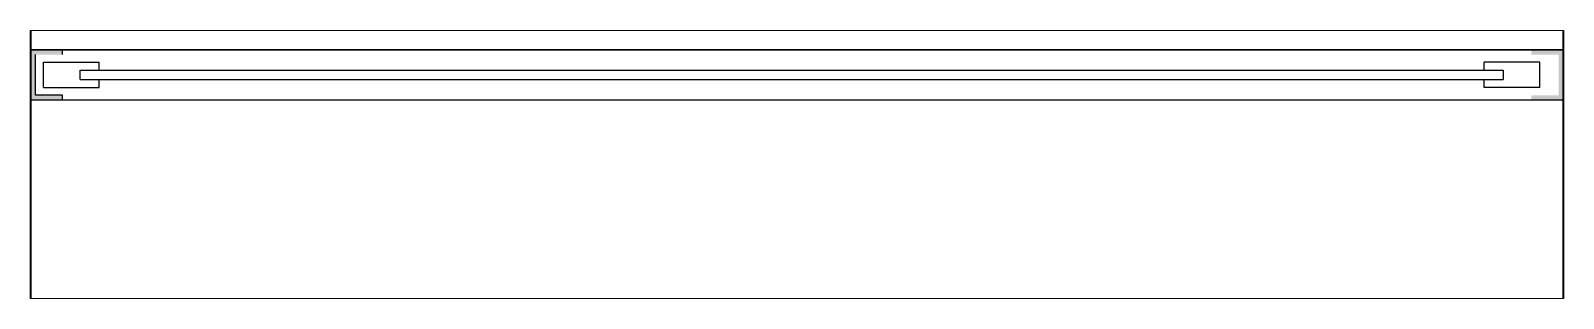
# Model space of a CAD drawing. Header units: metres. Extents: x 43.073 to 43.873, y -91.434 to -91.294.
import ezdxf

# ---------------------------------------------------------------- set-up
doc = ezdxf.new("R2010")
doc.units = ezdxf.units.M
doc.header["$LTSCALE"] = 5
doc.header["$MEASUREMENT"] = 0
for name, color, linetype, lineweight in [('A-FLOR-PATT', 8, 'Continuous', 18), ('A-FURN', 8, 'Continuous', 18), ('A-GLAZ-FULL', 4, 'Continuous', 25), ('A-WALL-FULL', 7, 'Continuous', 35)]:
    doc.layers.add(name, color=color, linetype=linetype, lineweight=lineweight)

msp = doc.modelspace()

# ---------------------------------------------------------------- hatches: boundary and pattern name
at = {"layer": 'A-FLOR-PATT'}
for points in [[(43.09007, -91.33031), (43.09007, -91.32781), (43.0759, -91.32781), (43.0759, -91.30656), (43.09007, -91.30656), (43.09007, -91.30406), (43.0734, -91.30406), (43.0734, -91.33031)], [(43.85674, -91.33031), (43.85674, -91.32781), (43.8709, -91.32781), (43.8709, -91.30656), (43.85674, -91.30656), (43.85674, -91.30406), (43.8734, -91.30406), (43.8734, -91.33031)]]:
    msp.add_hatch(color=256, dxfattribs=at).paths.add_polyline_path(points)

# ---------------------------------------------------------------- linework, layer by layer
at = {"layer": 'A-FURN'}
for p, q in [((43.0734, -91.29406), (43.8734, -91.29406)), ((43.8734, -91.43406), (43.0734, -91.43406))]:
    msp.add_line(p, q, dxfattribs=at)
at = {"layer": 'A-GLAZ-FULL'}
for p, q in [((43.0734, -91.30406), (43.8734, -91.30406)), ((43.09007, -91.30406), (43.0734, -91.30406)), ((43.0759, -91.32781), (43.0759, -91.30656)), ((43.08007, -91.31051), (43.10924, -91.31051)), ((43.08007, -91.32385), (43.08007, -91.31051)), ((43.8734, -91.30406), (43.09007, -91.30406)), ((43.09007, -91.30656), (43.09007, -91.30406)), ((43.10924, -91.31468), (43.10924, -91.31051)), ((43.86116, -91.31051), (43.832, -91.31051)), ((43.832, -91.31468), (43.832, -91.31051)), ((43.86116, -91.32385), (43.86116, -91.31051)), ((43.8734, -91.30406), (43.8734, -91.33031)), ((43.09924, -91.31468), (43.842, -91.31468)), ((43.09924, -91.31968), (43.09924, -91.31468)), ((43.09924, -91.31968), (43.842, -91.31968)), ((43.10924, -91.32385), (43.10924, -91.31968)), ((43.832, -91.32385), (43.832, -91.31968)), ((43.842, -91.31468), (43.842, -91.31968)), ((43.09007, -91.32781), (43.0759, -91.32781)), ((43.08007, -91.32385), (43.10924, -91.32385)), ((43.09007, -91.33031), (43.09007, -91.32781)), ((43.86116, -91.32385), (43.832, -91.32385)), ((43.0734, -91.33031), (43.8734, -91.33031))]:
    msp.add_line(p, q, dxfattribs=at)
at = {"layer": 'A-WALL-FULL'}
for p, q in [((43.0734, -91.29406), (43.0734, -91.43406)), ((43.8734, -91.43406), (43.8734, -91.29406))]:
    msp.add_line(p, q, dxfattribs=at)

doc.saveas('drawing.dxf')
